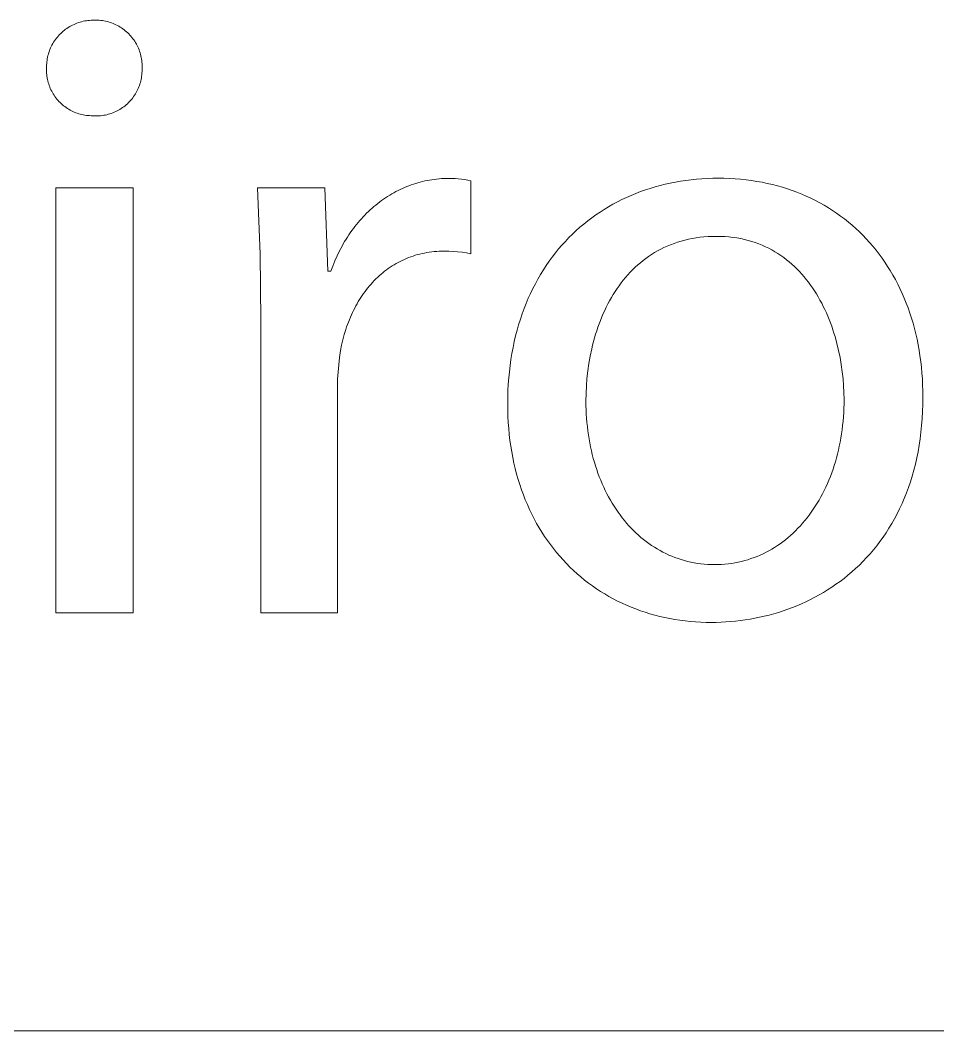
# Model space of a CAD drawing. Header units: millimetres. Extents: x -2163 to 4354, y -841 to 3711.
# Drawn here: x 3051.1 to 3119.2, y -841.3 to -766.2 of the extents above; entities that cross this region are included whole.
import ezdxf

# ---------------------------------------------------------------- set-up
doc = ezdxf.new("R2010")
doc.units = ezdxf.units.MM
doc.header["$MEASUREMENT"] = 0
doc.layers.add('Domyślny', color=7, linetype='Continuous', true_color=0x000000)

msp = doc.modelspace()

# ---------------------------------------------------------------- linework, layer by layer
at = {"layer": 'Domyślny', "color": 18, "lineweight": 15, "true_color": 0x000000}
for p, q in [((3054.629, -766.733), (3054.732, -766.671)), ((3054.732, -766.671), (3054.837, -766.612)), ((3054.837, -766.612), (3054.943, -766.557)), ((3054.943, -766.557), (3055.052, -766.505)), ((3055.052, -766.505), (3055.162, -766.458)), ((3055.162, -766.458), (3055.274, -766.414)), ((3055.274, -766.414), (3055.388, -766.374)), ((3055.388, -766.374), (3055.503, -766.338)), ((3055.503, -766.338), (3055.618, -766.306)), ((3055.618, -766.306), (3055.735, -766.278)), ((3055.735, -766.278), (3055.853, -766.254)), ((3055.853, -766.254), (3055.972, -766.234)), ((3055.972, -766.234), (3056.091, -766.219)), ((3056.091, -766.219), (3056.211, -766.207)), ((3056.211, -766.207), (3056.331, -766.2)), ((3056.331, -766.2), (3056.451, -766.197)), ((3056.451, -766.197), (3056.571, -766.198)), ((3056.571, -766.198), (3056.689, -766.195)), ((3056.689, -766.195), (3056.807, -766.197)), ((3056.807, -766.197), (3056.925, -766.203)), ((3056.925, -766.203), (3057.042, -766.213)), ((3057.042, -766.213), (3057.159, -766.227)), ((3057.159, -766.227), (3057.275, -766.245)), ((3057.275, -766.245), (3057.391, -766.267)), ((3057.391, -766.267), (3057.506, -766.293)), ((3057.506, -766.293), (3057.62, -766.323)), ((3057.62, -766.323), (3057.733, -766.357)), ((3057.733, -766.357), (3057.845, -766.395)), ((3057.845, -766.395), (3057.955, -766.436)), ((3057.955, -766.436), (3058.064, -766.482)), ((3058.064, -766.482), (3058.171, -766.531)), ((3058.171, -766.531), (3058.276, -766.584)), ((3058.276, -766.584), (3058.38, -766.64)), ((3058.38, -766.64), (3058.481, -766.7)), ((3053.818, -767.443), (3053.897, -767.352)), ((3053.897, -767.352), (3053.978, -767.264)), ((3053.978, -767.264), (3054.063, -767.179)), ((3054.063, -767.179), (3054.151, -767.097)), ((3054.151, -767.097), (3054.241, -767.017)), ((3054.241, -767.017), (3054.334, -766.941)), ((3054.334, -766.941), (3054.43, -766.869)), ((3054.43, -766.869), (3054.528, -766.799)), ((3054.528, -766.799), (3054.629, -766.733)), ((3058.481, -766.7), (3058.581, -766.763)), ((3058.581, -766.763), (3058.678, -766.83)), ((3058.678, -766.83), (3058.773, -766.9)), ((3058.773, -766.9), (3058.865, -766.973)), ((3058.865, -766.973), (3058.955, -767.049)), ((3058.955, -767.049), (3059.042, -767.129)), ((3059.042, -767.129), (3059.126, -767.211)), ((3059.126, -767.211), (3059.207, -767.297)), ((3059.207, -767.297), (3059.286, -767.385)), ((3059.286, -767.385), (3059.361, -767.475)), ((3053.311, -768.257), (3053.362, -768.148)), ((3053.362, -768.148), (3053.416, -768.041)), ((3053.416, -768.041), (3053.474, -767.936)), ((3053.474, -767.936), (3053.536, -767.833)), ((3053.536, -767.833), (3053.602, -767.732)), ((3053.602, -767.732), (3053.67, -767.633)), ((3053.67, -767.633), (3053.743, -767.537)), ((3053.743, -767.537), (3053.818, -767.443)), ((3059.361, -767.475), (3059.433, -767.568)), ((3059.433, -767.568), (3059.502, -767.664)), ((3059.502, -767.664), (3059.568, -767.762)), ((3059.568, -767.762), (3059.63, -767.862)), ((3059.63, -767.862), (3059.688, -767.964)), ((3059.688, -767.964), (3059.743, -768.069)), ((3059.743, -768.069), (3059.795, -768.175)), ((3059.795, -768.175), (3059.843, -768.282)), ((3053.088, -768.942), (3053.115, -768.825)), ((3053.115, -768.825), (3053.146, -768.709)), ((3053.146, -768.709), (3053.182, -768.594)), ((3053.182, -768.594), (3053.221, -768.48)), ((3053.221, -768.48), (3053.264, -768.368)), ((3053.264, -768.368), (3053.311, -768.257)), ((3059.843, -768.282), (3059.887, -768.392)), ((3059.887, -768.392), (3059.927, -768.502)), ((3059.927, -768.502), (3059.963, -768.615)), ((3059.963, -768.615), (3059.996, -768.728)), ((3059.996, -768.728), (3060.024, -768.842)), ((3060.024, -768.842), (3060.049, -768.957)), ((3053.011, -769.658), (3053.013, -769.538)), ((3053.012, -769.778), (3053.011, -769.658)), ((3053.013, -769.538), (3053.02, -769.418)), ((3053.02, -769.418), (3053.031, -769.298)), ((3053.031, -769.298), (3053.046, -769.179)), ((3053.046, -769.179), (3053.065, -769.06)), ((3053.065, -769.06), (3053.088, -768.942)), ((3060.049, -768.957), (3060.069, -769.073)), ((3060.069, -769.073), (3060.086, -769.19)), ((3060.086, -769.19), (3060.099, -769.307)), ((3060.099, -769.307), (3060.107, -769.425)), ((3060.107, -769.425), (3060.112, -769.543)), ((3060.112, -769.66), (3060.108, -769.778)), ((3060.112, -769.543), (3060.112, -769.66)), ((3053.01, -769.895), (3053.012, -769.778)), ((3053.012, -770.012), (3053.01, -769.895)), ((3053.017, -770.129), (3053.012, -770.012)), ((3053.027, -770.245), (3053.017, -770.129)), ((3053.041, -770.361), (3053.027, -770.245)), ((3053.059, -770.477), (3053.041, -770.361)), ((3060.08, -770.362), (3060.062, -770.478)), ((3060.093, -770.246), (3060.08, -770.362)), ((3060.103, -770.129), (3060.093, -770.246)), ((3060.109, -770.012), (3060.103, -770.129)), ((3060.108, -769.778), (3060.111, -769.895)), ((3060.111, -769.895), (3060.109, -770.012)), ((3053.08, -770.591), (3053.059, -770.477)), ((3053.106, -770.705), (3053.08, -770.591)), ((3053.135, -770.818), (3053.106, -770.705)), ((3053.169, -770.93), (3053.135, -770.818)), ((3053.206, -771.041), (3053.169, -770.93)), ((3053.247, -771.151), (3053.206, -771.041)), ((3053.292, -771.258), (3053.247, -771.151)), ((3059.873, -771.153), (3059.828, -771.261)), ((3059.914, -771.043), (3059.873, -771.153)), ((3059.951, -770.932), (3059.914, -771.043)), ((3059.985, -770.82), (3059.951, -770.932)), ((3060.014, -770.707), (3059.985, -770.82)), ((3060.04, -770.593), (3060.014, -770.707)), ((3060.062, -770.478), (3060.04, -770.593)), ((3053.341, -771.365), (3053.292, -771.258)), ((3053.393, -771.469), (3053.341, -771.365)), ((3053.448, -771.572), (3053.393, -771.469)), ((3053.508, -771.673), (3053.448, -771.572)), ((3053.57, -771.771), (3053.508, -771.673)), ((3053.636, -771.868), (3053.57, -771.771)), ((3053.706, -771.962), (3053.636, -771.868)), ((3059.483, -771.872), (3059.414, -771.966)), ((3059.549, -771.775), (3059.483, -771.872)), ((3059.612, -771.676), (3059.549, -771.775)), ((3059.671, -771.575), (3059.612, -771.676)), ((3059.727, -771.472), (3059.671, -771.575)), ((3059.779, -771.368), (3059.727, -771.472)), ((3059.828, -771.261), (3059.779, -771.368)), ((3053.778, -772.054), (3053.706, -771.962)), ((3053.854, -772.143), (3053.778, -772.054)), ((3053.932, -772.229), (3053.854, -772.143)), ((3054.014, -772.313), (3053.932, -772.229)), ((3054.098, -772.393), (3054.014, -772.313)), ((3054.186, -772.471), (3054.098, -772.393)), ((3054.275, -772.546), (3054.186, -772.471)), ((3054.368, -772.618), (3054.275, -772.546)), ((3054.462, -772.686), (3054.368, -772.618)), ((3058.751, -772.623), (3058.656, -772.692)), ((3058.843, -772.551), (3058.751, -772.623)), ((3058.933, -772.476), (3058.843, -772.551)), ((3059.02, -772.398), (3058.933, -772.476)), ((3059.105, -772.317), (3059.02, -772.398)), ((3059.187, -772.234), (3059.105, -772.317)), ((3059.265, -772.147), (3059.187, -772.234)), ((3059.341, -772.058), (3059.265, -772.147)), ((3059.414, -771.966), (3059.341, -772.058)), ((3054.559, -772.751), (3054.462, -772.686)), ((3054.659, -772.813), (3054.559, -772.751)), ((3054.76, -772.871), (3054.659, -772.813)), ((3054.863, -772.926), (3054.76, -772.871)), ((3054.968, -772.977), (3054.863, -772.926)), ((3055.075, -773.025), (3054.968, -772.977)), ((3055.183, -773.068), (3055.075, -773.025)), ((3055.293, -773.108), (3055.183, -773.068)), ((3055.404, -773.145), (3055.293, -773.108)), ((3055.516, -773.177), (3055.404, -773.145)), ((3055.63, -773.205), (3055.516, -773.177)), ((3055.744, -773.23), (3055.63, -773.205)), ((3055.859, -773.251), (3055.744, -773.23)), ((3055.975, -773.267), (3055.859, -773.251)), ((3056.091, -773.28), (3055.975, -773.267)), ((3056.207, -773.288), (3056.091, -773.28)), ((3056.324, -773.293), (3056.207, -773.288)), ((3056.441, -773.294), (3056.324, -773.293)), ((3056.558, -773.301), (3056.441, -773.294)), ((3056.675, -773.304), (3056.558, -773.301)), ((3056.792, -773.303), (3056.675, -773.304)), ((3056.909, -773.298), (3056.792, -773.303)), ((3057.026, -773.289), (3056.909, -773.298)), ((3057.142, -773.277), (3057.026, -773.289)), ((3057.258, -773.26), (3057.142, -773.277)), ((3057.373, -773.239), (3057.258, -773.26)), ((3057.487, -773.214), (3057.373, -773.239)), ((3057.601, -773.185), (3057.487, -773.214)), ((3057.713, -773.153), (3057.601, -773.185)), ((3057.825, -773.116), (3057.713, -773.153)), ((3057.934, -773.076), (3057.825, -773.116)), ((3058.043, -773.032), (3057.934, -773.076)), ((3058.15, -772.984), (3058.043, -773.032)), ((3058.255, -772.933), (3058.15, -772.984)), ((3058.358, -772.878), (3058.255, -772.933)), ((3058.46, -772.819), (3058.358, -772.878)), ((3058.559, -772.757), (3058.46, -772.819)), ((3058.656, -772.692), (3058.559, -772.757)), ((3102.521, -777.942), (3102.929, -777.937)), ((3102.929, -777.937), (3103.352, -777.942)), ((3053.707, -778.653), (3059.457, -778.653)), ((3053.707, -810.227), (3053.707, -778.653)), ((3059.457, -778.653), (3059.457, -810.227)), ((3068.883, -783.58), (3068.68, -778.645)), ((3068.68, -778.645), (3073.692, -778.645)), ((3073.692, -778.645), (3073.909, -784.851)), ((3079.456, -778.699), (3079.618, -778.627)), ((3079.618, -778.627), (3079.781, -778.559)), ((3079.781, -778.559), (3079.945, -778.495)), ((3079.945, -778.495), (3080.111, -778.434)), ((3080.111, -778.434), (3080.278, -778.376)), ((3080.278, -778.376), (3080.446, -778.322)), ((3080.446, -778.322), (3080.615, -778.271)), ((3080.615, -778.271), (3080.785, -778.225)), ((3080.785, -778.225), (3080.956, -778.181)), ((3080.956, -778.181), (3081.128, -778.142)), ((3081.128, -778.142), (3081.301, -778.106)), ((3081.301, -778.106), (3081.474, -778.073)), ((3081.474, -778.073), (3081.649, -778.045)), ((3081.649, -778.045), (3081.825, -778.02)), ((3081.825, -778.02), (3082.001, -777.999)), ((3082.001, -777.999), (3082.178, -777.981)), ((3082.178, -777.981), (3082.356, -777.968)), ((3082.356, -777.968), (3082.534, -777.958)), ((3082.534, -777.958), (3082.714, -777.952)), ((3082.714, -777.952), (3082.893, -777.95)), ((3082.893, -777.95), (3083.131, -777.954)), ((3083.131, -777.954), (3083.368, -777.964)), ((3083.368, -777.964), (3083.604, -777.982)), ((3083.604, -777.982), (3083.84, -778.007)), ((3083.84, -778.007), (3084.076, -778.039)), ((3084.076, -778.039), (3084.31, -778.078)), ((3084.31, -778.078), (3084.542, -778.124)), ((3084.542, -778.124), (3084.542, -783.549)), ((3097.516, -778.807), (3097.879, -778.688)), ((3097.879, -778.688), (3098.246, -778.578)), ((3098.246, -778.578), (3098.616, -778.476)), ((3098.616, -778.476), (3098.991, -778.384)), ((3098.991, -778.384), (3099.37, -778.299)), ((3099.37, -778.299), (3099.752, -778.224)), ((3099.752, -778.224), (3100.138, -778.157)), ((3100.138, -778.157), (3100.527, -778.099)), ((3100.527, -778.099), (3100.92, -778.05)), ((3100.92, -778.05), (3101.316, -778.009)), ((3101.316, -778.009), (3101.714, -777.978)), ((3101.714, -777.978), (3102.116, -777.955)), ((3102.116, -777.955), (3102.521, -777.942)), ((3103.352, -777.942), (3103.771, -777.957)), ((3103.771, -777.957), (3104.185, -777.98)), ((3104.185, -777.98), (3104.594, -778.014)), ((3104.594, -778.014), (3105, -778.056)), ((3105, -778.056), (3105.4, -778.108)), ((3105.4, -778.108), (3105.796, -778.169)), ((3105.796, -778.169), (3106.187, -778.24)), ((3106.187, -778.24), (3106.573, -778.319)), ((3106.573, -778.319), (3106.954, -778.407)), ((3106.954, -778.407), (3107.33, -778.504)), ((3107.33, -778.504), (3107.701, -778.61)), ((3107.701, -778.61), (3108.067, -778.724)), ((3078.062, -779.491), (3078.211, -779.39)), ((3078.211, -779.39), (3078.361, -779.292)), ((3078.361, -779.292), (3078.513, -779.198)), ((3078.513, -779.198), (3078.667, -779.106)), ((3078.667, -779.106), (3078.822, -779.018)), ((3078.822, -779.018), (3078.978, -778.933)), ((3078.978, -778.933), (3079.136, -778.852)), ((3079.136, -778.852), (3079.295, -778.773)), ((3079.295, -778.773), (3079.456, -778.699)), ((3095.77, -779.526), (3096.11, -779.365)), ((3096.11, -779.365), (3096.455, -779.213)), ((3096.455, -779.213), (3096.804, -779.069)), ((3096.804, -779.069), (3097.158, -778.934)), ((3097.158, -778.934), (3097.516, -778.807)), ((3108.067, -778.724), (3108.427, -778.847)), ((3108.427, -778.847), (3108.782, -778.979)), ((3108.782, -778.979), (3109.132, -779.119)), ((3109.132, -779.119), (3109.477, -779.267)), ((3109.477, -779.267), (3109.815, -779.424)), ((3109.815, -779.424), (3110.149, -779.589)), ((3077.068, -780.287), (3077.205, -780.164)), ((3077.205, -780.164), (3077.343, -780.044)), ((3077.343, -780.044), (3077.484, -779.928)), ((3077.484, -779.928), (3077.626, -779.814)), ((3077.626, -779.814), (3077.769, -779.703)), ((3077.769, -779.703), (3077.915, -779.596)), ((3077.915, -779.596), (3078.062, -779.491)), ((3094.459, -780.251), (3094.779, -780.057)), ((3094.779, -780.057), (3095.104, -779.872)), ((3095.104, -779.872), (3095.435, -779.695)), ((3095.435, -779.695), (3095.77, -779.526)), ((3110.149, -779.589), (3110.476, -779.762)), ((3110.476, -779.762), (3110.798, -779.943)), ((3110.798, -779.943), (3111.114, -780.132)), ((3111.114, -780.132), (3111.424, -780.329)), ((3076.415, -780.946), (3076.541, -780.808)), ((3076.541, -780.808), (3076.67, -780.673)), ((3076.67, -780.673), (3076.801, -780.542)), ((3076.801, -780.542), (3076.934, -780.413)), ((3076.934, -780.413), (3077.068, -780.287)), ((3093.234, -781.106), (3093.532, -780.88)), ((3093.532, -780.88), (3093.836, -780.662)), ((3093.836, -780.662), (3094.145, -780.453)), ((3094.145, -780.453), (3094.459, -780.251)), ((3111.424, -780.329), (3111.728, -780.534)), ((3111.728, -780.534), (3112.026, -780.746)), ((3112.026, -780.746), (3112.318, -780.966)), ((3075.699, -781.83), (3075.813, -781.676)), ((3075.813, -781.676), (3075.929, -781.524)), ((3075.929, -781.524), (3076.047, -781.375)), ((3076.047, -781.375), (3076.167, -781.229)), ((3076.167, -781.229), (3076.29, -781.086)), ((3076.29, -781.086), (3076.415, -780.946)), ((3092.376, -781.831), (3092.656, -781.581)), ((3092.656, -781.581), (3092.942, -781.34)), ((3092.942, -781.34), (3093.234, -781.106)), ((3112.318, -780.966), (3112.603, -781.194)), ((3112.603, -781.194), (3112.883, -781.429)), ((3112.883, -781.429), (3113.156, -781.672)), ((3113.156, -781.672), (3113.422, -781.922)), ((3075.268, -782.475), (3075.372, -782.31)), ((3075.372, -782.31), (3075.479, -782.147)), ((3075.479, -782.147), (3075.588, -781.988)), ((3075.588, -781.988), (3075.699, -781.83)), ((3091.573, -782.626), (3091.835, -782.353)), ((3091.835, -782.353), (3092.102, -782.088)), ((3092.102, -782.088), (3092.376, -781.831)), ((3100.995, -782.416), (3100.714, -782.472)), ((3101.282, -782.367), (3100.995, -782.416)), ((3101.574, -782.328), (3101.282, -782.367)), ((3101.872, -782.296), (3101.574, -782.328)), ((3102.175, -782.274), (3101.872, -782.296)), ((3102.484, -782.26), (3102.175, -782.274)), ((3102.799, -782.256), (3102.484, -782.26)), ((3103.114, -782.261), (3102.799, -782.256)), ((3103.423, -782.275), (3103.114, -782.261)), ((3103.727, -782.299), (3103.423, -782.275)), ((3104.024, -782.333), (3103.727, -782.299)), ((3104.316, -782.376), (3104.024, -782.333)), ((3104.602, -782.427), (3104.316, -782.376)), ((3104.882, -782.488), (3104.602, -782.427)), ((3113.422, -781.922), (3113.683, -782.179)), ((3113.683, -782.179), (3113.936, -782.443)), ((3113.936, -782.443), (3114.183, -782.714)), ((3074.784, -783.34), (3074.97, -782.986)), ((3074.97, -782.986), (3075.067, -782.813)), ((3075.067, -782.813), (3075.166, -782.643)), ((3075.166, -782.643), (3075.268, -782.475)), ((3091.071, -783.195), (3091.319, -782.907)), ((3091.319, -782.907), (3091.573, -782.626)), ((3098.897, -783.087), (3098.659, -783.204)), ((3099.141, -782.977), (3098.897, -783.087)), ((3099.389, -782.874), (3099.141, -782.977)), ((3099.643, -782.778), (3099.389, -782.874)), ((3099.903, -782.69), (3099.643, -782.778)), ((3100.168, -782.609), (3099.903, -782.69)), ((3100.438, -782.537), (3100.168, -782.609)), ((3100.714, -782.472), (3100.438, -782.537)), ((3105.156, -782.557), (3104.882, -782.488)), ((3105.425, -782.634), (3105.156, -782.557)), ((3105.687, -782.72), (3105.425, -782.634)), ((3105.944, -782.814), (3105.687, -782.72)), ((3106.196, -782.916), (3105.944, -782.814)), ((3106.442, -783.025), (3106.196, -782.916)), ((3106.682, -783.142), (3106.442, -783.025)), ((3106.917, -783.266), (3106.682, -783.142)), ((3114.183, -782.714), (3114.423, -782.992)), ((3114.423, -782.992), (3114.657, -783.278)), ((3068.94, -788.518), (3068.883, -783.58)), ((3074.444, -784.076), (3074.608, -783.703)), ((3074.608, -783.703), (3074.784, -783.34)), ((3079.762, -783.899), (3079.603, -783.968)), ((3079.923, -783.835), (3079.762, -783.899)), ((3080.085, -783.774), (3079.923, -783.835)), ((3080.25, -783.717), (3080.085, -783.774)), ((3080.417, -783.664), (3080.25, -783.717)), ((3080.586, -783.616), (3080.417, -783.664)), ((3080.756, -783.571), (3080.586, -783.616)), ((3080.929, -783.53), (3080.756, -783.571)), ((3081.104, -783.494), (3080.929, -783.53)), ((3081.28, -783.461), (3081.104, -783.494)), ((3081.459, -783.433), (3081.28, -783.461)), ((3081.639, -783.409), (3081.459, -783.433)), ((3081.821, -783.389), (3081.639, -783.409)), ((3082.005, -783.374), (3081.821, -783.389)), ((3082.191, -783.363), (3082.005, -783.374)), ((3082.378, -783.356), (3082.191, -783.363)), ((3082.568, -783.354), (3082.378, -783.356)), ((3082.899, -783.36), (3082.568, -783.354)), ((3083.23, -783.377), (3082.899, -783.36)), ((3083.56, -783.404), (3083.23, -783.377)), ((3083.889, -783.442), (3083.56, -783.404)), ((3084.216, -783.49), (3083.889, -783.442)), ((3084.542, -783.549), (3084.216, -783.49)), ((3090.367, -784.106), (3090.595, -783.795)), ((3090.595, -783.795), (3090.829, -783.491)), ((3090.829, -783.491), (3091.071, -783.195)), ((3097.549, -783.892), (3097.342, -784.049)), ((3097.76, -783.742), (3097.549, -783.892)), ((3097.977, -783.598), (3097.76, -783.742)), ((3098.199, -783.46), (3097.977, -783.598)), ((3098.427, -783.329), (3098.199, -783.46)), ((3098.659, -783.204), (3098.427, -783.329)), ((3107.146, -783.397), (3106.917, -783.266)), ((3107.369, -783.535), (3107.146, -783.397)), ((3107.588, -783.68), (3107.369, -783.535)), ((3107.8, -783.831), (3107.588, -783.68)), ((3108.008, -783.989), (3107.8, -783.831)), ((3114.657, -783.278), (3114.883, -783.57)), ((3114.883, -783.57), (3115.103, -783.868)), ((3115.103, -783.868), (3115.315, -784.174)), ((3074.148, -784.851), (3074.29, -784.459)), ((3074.29, -784.459), (3074.444, -784.076)), ((3078.412, -784.647), (3078.273, -784.748)), ((3078.553, -784.549), (3078.412, -784.647)), ((3078.697, -784.456), (3078.553, -784.549)), ((3078.842, -784.365), (3078.697, -784.456)), ((3078.99, -784.278), (3078.842, -784.365)), ((3079.14, -784.195), (3078.99, -784.278)), ((3079.293, -784.116), (3079.14, -784.195)), ((3079.447, -784.04), (3079.293, -784.116)), ((3079.603, -783.968), (3079.447, -784.04)), ((3089.933, -784.75), (3090.147, -784.424)), ((3090.147, -784.424), (3090.367, -784.106)), ((3096.754, -784.555), (3096.568, -784.734)), ((3096.945, -784.38), (3096.754, -784.555)), ((3097.141, -784.212), (3096.945, -784.38)), ((3097.342, -784.049), (3097.141, -784.212)), ((3108.21, -784.153), (3108.008, -783.989)), ((3108.406, -784.323), (3108.21, -784.153)), ((3108.598, -784.498), (3108.406, -784.323)), ((3108.784, -784.679), (3108.598, -784.498)), ((3108.965, -784.866), (3108.784, -784.679)), ((3115.315, -784.174), (3115.521, -784.486)), ((3115.521, -784.486), (3115.719, -784.804)), ((3073.909, -784.851), (3074.148, -784.851)), ((3077.487, -785.423), (3077.365, -785.547)), ((3077.612, -785.303), (3077.487, -785.423)), ((3077.74, -785.185), (3077.612, -785.303)), ((3077.87, -785.071), (3077.74, -785.185)), ((3078.002, -784.96), (3077.87, -785.071)), ((3078.136, -784.852), (3078.002, -784.96)), ((3078.273, -784.748), (3078.136, -784.852)), ((3089.338, -785.773), (3089.529, -785.425)), ((3089.529, -785.425), (3089.728, -785.084)), ((3089.728, -785.084), (3089.933, -784.75)), ((3096.042, -785.306), (3095.876, -785.507)), ((3096.212, -785.11), (3096.042, -785.306)), ((3096.388, -784.92), (3096.212, -785.11)), ((3096.568, -784.734), (3096.388, -784.92)), ((3109.14, -785.058), (3108.965, -784.866)), ((3109.311, -785.255), (3109.14, -785.058)), ((3109.476, -785.456), (3109.311, -785.255)), ((3115.719, -784.804), (3115.91, -785.129)), ((3115.91, -785.129), (3116.094, -785.461)), ((3076.898, -786.074), (3076.788, -786.213)), ((3077.011, -785.937), (3076.898, -786.074)), ((3077.127, -785.804), (3077.011, -785.937)), ((3077.244, -785.674), (3077.127, -785.804)), ((3077.365, -785.547), (3077.244, -785.674)), ((3088.979, -786.491), (3089.155, -786.129)), ((3089.155, -786.129), (3089.338, -785.773)), ((3095.41, -786.137), (3095.264, -786.356)), ((3095.56, -785.923), (3095.41, -786.137)), ((3095.716, -785.712), (3095.56, -785.923)), ((3095.876, -785.507), (3095.716, -785.712)), ((3109.637, -785.663), (3109.476, -785.456)), ((3109.792, -785.874), (3109.637, -785.663)), ((3109.942, -786.089), (3109.792, -785.874)), ((3110.087, -786.308), (3109.942, -786.089)), ((3116.094, -785.461), (3116.27, -785.798)), ((3116.27, -785.798), (3116.439, -786.142)), ((3116.439, -786.142), (3116.601, -786.492)), ((3076.372, -786.798), (3076.275, -786.951)), ((3076.472, -786.647), (3076.372, -786.798)), ((3076.575, -786.5), (3076.472, -786.647)), ((3076.68, -786.355), (3076.575, -786.5)), ((3076.788, -786.213), (3076.68, -786.355)), ((3088.652, -787.239), (3088.812, -786.861)), ((3088.812, -786.861), (3088.979, -786.491)), ((3094.988, -786.807), (3094.857, -787.038)), ((3095.124, -786.58), (3094.988, -786.807)), ((3095.264, -786.356), (3095.124, -786.58)), ((3110.227, -786.531), (3110.087, -786.308)), ((3110.362, -786.758), (3110.227, -786.531)), ((3110.493, -786.989), (3110.362, -786.758)), ((3116.601, -786.492), (3116.755, -786.848)), ((3116.755, -786.848), (3116.901, -787.21)), ((3075.911, -787.591), (3075.827, -787.757)), ((3075.998, -787.427), (3075.911, -787.591)), ((3076.088, -787.266), (3075.998, -787.427)), ((3076.18, -787.107), (3076.088, -787.266)), ((3076.275, -786.951), (3076.18, -787.107)), ((3088.358, -788.014), (3088.501, -787.623)), ((3088.501, -787.623), (3088.652, -787.239)), ((3094.61, -787.512), (3094.494, -787.754)), ((3094.731, -787.273), (3094.61, -787.512)), ((3094.857, -787.038), (3094.731, -787.273)), ((3110.618, -787.222), (3110.493, -786.989)), ((3110.739, -787.459), (3110.618, -787.222)), ((3110.855, -787.699), (3110.739, -787.459)), ((3110.966, -787.942), (3110.855, -787.699)), ((3116.901, -787.21), (3117.039, -787.577)), ((3117.039, -787.577), (3117.17, -787.951)), ((3075.518, -788.447), (3075.447, -788.626)), ((3075.591, -788.271), (3075.518, -788.447)), ((3075.667, -788.097), (3075.591, -788.271)), ((3075.745, -787.926), (3075.667, -788.097)), ((3075.827, -787.757), (3075.745, -787.926)), ((3088.097, -788.819), (3088.223, -788.413)), ((3088.223, -788.413), (3088.358, -788.014)), ((3094.276, -788.248), (3094.174, -788.5)), ((3094.383, -788), (3094.276, -788.248)), ((3094.494, -787.754), (3094.383, -788)), ((3111.072, -788.187), (3110.966, -787.942)), ((3111.173, -788.435), (3111.072, -788.187)), ((3111.27, -788.685), (3111.173, -788.435)), ((3117.17, -787.951), (3117.293, -788.33)), ((3117.293, -788.33), (3117.407, -788.715)), ((3068.94, -810.218), (3068.94, -788.518)), ((3075.253, -789.175), (3075.138, -789.552)), ((3075.315, -788.99), (3075.253, -789.175)), ((3075.38, -788.806), (3075.315, -788.99)), ((3075.447, -788.626), (3075.38, -788.806)), ((3087.979, -789.231), (3088.097, -788.819)), ((3093.985, -789.012), (3093.897, -789.271)), ((3094.077, -788.754), (3093.985, -789.012)), ((3094.174, -788.5), (3094.077, -788.754)), ((3111.363, -788.937), (3111.27, -788.685)), ((3111.45, -789.19), (3111.363, -788.937)), ((3111.533, -789.446), (3111.45, -789.19)), ((3117.407, -788.715), (3117.514, -789.105)), ((3117.514, -789.105), (3117.613, -789.501)), ((3075.035, -789.937), (3074.944, -790.331)), ((3075.138, -789.552), (3075.035, -789.937)), ((3087.771, -790.077), (3087.871, -789.651)), ((3087.871, -789.651), (3087.979, -789.231)), ((3093.736, -789.798), (3093.662, -790.065)), ((3093.814, -789.534), (3093.736, -789.798)), ((3093.897, -789.271), (3093.814, -789.534)), ((3111.612, -789.703), (3111.533, -789.446)), ((3111.755, -790.22), (3111.612, -789.703)), ((3117.613, -789.501), (3117.703, -789.902)), ((3117.703, -789.902), (3117.785, -790.308)), ((3074.944, -790.331), (3074.864, -790.732)), ((3087.598, -790.95), (3087.68, -790.51)), ((3087.68, -790.51), (3087.771, -790.077)), ((3093.529, -790.603), (3093.414, -791.149)), ((3093.593, -790.333), (3093.529, -790.603)), ((3093.662, -790.065), (3093.593, -790.333)), ((3111.88, -790.741), (3111.755, -790.22)), ((3117.785, -790.308), (3117.859, -790.72)), ((3074.787, -791.262), (3074.724, -791.795)), ((3074.864, -790.732), (3074.787, -791.262)), ((3087.461, -791.851), (3087.525, -791.397)), ((3087.525, -791.397), (3087.598, -790.95)), ((3093.414, -791.149), (3093.317, -791.7)), ((3111.988, -791.264), (3111.88, -790.741)), ((3112.079, -791.788), (3111.988, -791.264)), ((3117.859, -790.72), (3117.924, -791.137)), ((3117.924, -791.137), (3117.981, -791.558)), ((3074.724, -791.795), (3074.676, -792.329)), ((3087.407, -792.311), (3087.461, -791.851)), ((3093.317, -791.7), (3093.238, -792.255)), ((3112.153, -792.311), (3112.079, -791.788)), ((3117.981, -791.558), (3118.03, -791.985)), ((3118.03, -791.985), (3118.069, -792.417)), ((3074.643, -792.865), (3074.626, -793.401)), ((3074.676, -792.329), (3074.643, -792.865)), ((3087.328, -793.251), (3087.363, -792.778)), ((3087.363, -792.778), (3087.407, -792.311)), ((3093.177, -792.813), (3093.133, -793.374)), ((3093.238, -792.255), (3093.177, -792.813)), ((3112.209, -792.832), (3112.153, -792.311)), ((3112.25, -793.349), (3112.209, -792.832)), ((3118.069, -792.417), (3118.1, -792.853)), ((3118.1, -792.853), (3118.123, -793.294)), ((3074.626, -793.401), (3074.626, -810.218)), ((3087.303, -793.732), (3087.328, -793.251)), ((3093.133, -793.374), (3093.107, -793.934)), ((3112.274, -793.86), (3112.25, -793.349)), ((3118.123, -793.294), (3118.136, -793.74)), ((3087.283, -794.711), (3087.288, -794.218)), ((3087.288, -794.218), (3087.303, -793.732)), ((3093.107, -793.934), (3093.099, -794.494)), ((3112.281, -794.364), (3112.274, -793.86)), ((3112.278, -794.696), (3112.281, -794.364)), ((3118.14, -794.191), (3118.135, -794.732)), ((3118.136, -793.74), (3118.14, -794.191)), ((3087.288, -795.177), (3087.283, -794.711)), ((3087.302, -795.636), (3087.288, -795.177)), ((3093.099, -794.494), (3093.102, -794.818)), ((3093.102, -794.818), (3093.11, -795.138)), ((3093.11, -795.138), (3093.125, -795.456)), ((3112.255, -795.352), (3112.269, -795.026)), ((3112.269, -795.026), (3112.278, -794.696)), ((3118.135, -794.732), (3118.117, -795.264)), ((3087.326, -796.09), (3087.302, -795.636)), ((3093.125, -795.456), (3093.145, -795.772)), ((3093.145, -795.772), (3093.171, -796.084)), ((3112.207, -795.995), (3112.234, -795.675)), ((3112.234, -795.675), (3112.255, -795.352)), ((3118.088, -795.786), (3118.048, -796.299)), ((3118.117, -795.264), (3118.088, -795.786)), ((3087.359, -796.539), (3087.326, -796.09)), ((3087.402, -796.981), (3087.359, -796.539)), ((3093.171, -796.084), (3093.202, -796.394)), ((3093.202, -796.394), (3093.239, -796.7)), ((3093.239, -796.7), (3093.281, -797.004)), ((3112.094, -796.935), (3112.137, -796.625)), ((3112.137, -796.625), (3112.175, -796.312)), ((3112.175, -796.312), (3112.207, -795.995)), ((3118.048, -796.299), (3117.996, -796.802)), ((3087.453, -797.418), (3087.402, -796.981)), ((3087.514, -797.849), (3087.453, -797.418)), ((3093.281, -797.004), (3093.329, -797.304)), ((3093.329, -797.304), (3093.382, -797.602)), ((3111.99, -797.545), (3112.045, -797.242)), ((3112.045, -797.242), (3112.094, -796.935)), ((3117.934, -797.296), (3117.861, -797.781)), ((3117.996, -796.802), (3117.934, -797.296)), ((3087.583, -798.275), (3087.514, -797.849)), ((3093.382, -797.602), (3093.44, -797.896)), ((3093.44, -797.896), (3093.504, -798.186)), ((3093.504, -798.186), (3093.573, -798.474)), ((3111.794, -798.433), (3111.865, -798.141)), ((3111.865, -798.141), (3111.93, -797.845)), ((3111.93, -797.845), (3111.99, -797.545)), ((3117.861, -797.781), (3117.778, -798.256)), ((3087.662, -798.694), (3087.583, -798.275)), ((3087.749, -799.107), (3087.662, -798.694)), ((3093.573, -798.474), (3093.647, -798.757)), ((3093.647, -798.757), (3093.726, -799.037)), ((3111.638, -799.006), (3111.718, -798.721)), ((3111.718, -798.721), (3111.794, -798.433)), ((3117.684, -798.722), (3117.58, -799.178)), ((3117.778, -798.256), (3117.684, -798.722)), ((3087.844, -799.515), (3087.749, -799.107)), ((3087.948, -799.916), (3087.844, -799.515)), ((3093.726, -799.037), (3093.81, -799.313)), ((3093.81, -799.313), (3093.899, -799.586)), ((3093.899, -799.586), (3093.993, -799.855)), ((3111.364, -799.835), (3111.46, -799.562)), ((3111.46, -799.562), (3111.551, -799.286)), ((3111.551, -799.286), (3111.638, -799.006)), ((3117.467, -799.626), (3117.343, -800.064)), ((3117.58, -799.178), (3117.467, -799.626)), ((3088.061, -800.311), (3087.948, -799.916)), ((3088.182, -800.7), (3088.061, -800.311)), ((3093.993, -799.855), (3094.091, -800.119)), ((3094.091, -800.119), (3094.195, -800.38)), ((3094.195, -800.38), (3094.303, -800.637)), ((3111.047, -800.626), (3111.158, -800.367)), ((3111.158, -800.367), (3111.263, -800.103)), ((3111.263, -800.103), (3111.364, -799.835)), ((3117.343, -800.064), (3117.21, -800.493)), ((3088.31, -801.082), (3088.182, -800.7)), ((3088.448, -801.459), (3088.31, -801.082)), ((3094.303, -800.637), (3094.416, -800.889)), ((3094.416, -800.889), (3094.534, -801.138)), ((3094.534, -801.138), (3094.656, -801.381)), ((3110.687, -801.378), (3110.812, -801.132)), ((3110.812, -801.132), (3110.932, -800.881)), ((3110.932, -800.881), (3111.047, -800.626)), ((3117.068, -800.912), (3116.917, -801.323)), ((3117.21, -800.493), (3117.068, -800.912)), ((3088.592, -801.829), (3088.448, -801.459)), ((3088.745, -802.192), (3088.592, -801.829)), ((3094.656, -801.381), (3094.783, -801.621)), ((3094.783, -801.621), (3094.914, -801.856)), ((3094.914, -801.856), (3095.05, -802.086)), ((3110.287, -802.088), (3110.425, -801.856)), ((3110.425, -801.856), (3110.558, -801.62)), ((3110.558, -801.62), (3110.687, -801.378)), ((3116.757, -801.724), (3116.588, -802.117)), ((3116.917, -801.323), (3116.757, -801.724)), ((3088.906, -802.549), (3088.745, -802.192)), ((3089.074, -802.899), (3088.906, -802.549)), ((3095.05, -802.086), (3095.19, -802.312)), ((3095.19, -802.312), (3095.334, -802.533)), ((3095.334, -802.533), (3095.483, -802.749)), ((3109.848, -802.755), (3109.998, -802.538)), ((3109.998, -802.538), (3110.145, -802.316)), ((3110.145, -802.316), (3110.287, -802.088)), ((3116.41, -802.5), (3116.225, -802.874)), ((3116.588, -802.117), (3116.41, -802.5)), ((3089.25, -803.243), (3089.074, -802.899)), ((3089.433, -803.58), (3089.25, -803.243)), ((3095.483, -802.749), (3095.635, -802.96)), ((3095.635, -802.96), (3095.792, -803.166)), ((3095.792, -803.166), (3095.953, -803.367)), ((3095.953, -803.367), (3096.118, -803.563)), ((3109.204, -803.573), (3109.371, -803.376)), ((3109.371, -803.376), (3109.534, -803.174)), ((3109.534, -803.174), (3109.693, -802.967)), ((3109.693, -802.967), (3109.848, -802.755)), ((3116.031, -803.24), (3115.829, -803.596)), ((3116.225, -802.874), (3116.031, -803.24)), ((3089.624, -803.91), (3089.433, -803.58)), ((3089.821, -804.234), (3089.624, -803.91)), ((3096.118, -803.563), (3096.287, -803.754)), ((3096.287, -803.754), (3096.46, -803.94)), ((3096.46, -803.94), (3096.637, -804.12)), ((3096.637, -804.12), (3096.817, -804.294)), ((3108.498, -804.305), (3108.68, -804.13)), ((3108.68, -804.13), (3108.858, -803.95)), ((3108.858, -803.95), (3109.033, -803.764)), ((3109.033, -803.764), (3109.204, -803.573)), ((3115.619, -803.944), (3115.402, -804.282)), ((3115.829, -803.596), (3115.619, -803.944)), ((3090.026, -804.55), (3089.821, -804.234)), ((3090.238, -804.86), (3090.026, -804.55)), ((3090.457, -805.163), (3090.238, -804.86)), ((3096.817, -804.294), (3097.002, -804.463)), ((3097.002, -804.463), (3097.19, -804.627)), ((3097.19, -804.627), (3097.381, -804.784)), ((3097.381, -804.784), (3097.577, -804.936)), ((3097.577, -804.936), (3097.775, -805.082)), ((3107.534, -805.092), (3107.734, -804.946)), ((3107.734, -804.946), (3107.93, -804.794)), ((3107.93, -804.794), (3108.123, -804.637)), ((3108.123, -804.637), (3108.312, -804.474)), ((3108.312, -804.474), (3108.498, -804.305)), ((3114.946, -804.933), (3114.708, -805.245)), ((3115.178, -804.612), (3114.946, -804.933)), ((3115.402, -804.282), (3115.178, -804.612)), ((3090.682, -805.459), (3090.457, -805.163)), ((3090.915, -805.747), (3090.682, -805.459)), ((3097.775, -805.082), (3097.978, -805.222)), ((3097.978, -805.222), (3098.183, -805.356)), ((3098.183, -805.356), (3098.392, -805.484)), ((3098.392, -805.484), (3098.605, -805.606)), ((3098.605, -805.606), (3098.82, -805.721)), ((3098.82, -805.721), (3099.039, -805.83)), ((3106.487, -805.728), (3106.702, -805.613)), ((3106.702, -805.613), (3106.915, -805.492)), ((3106.915, -805.492), (3107.124, -805.365)), ((3107.124, -805.365), (3107.331, -805.231)), ((3107.331, -805.231), (3107.534, -805.092)), ((3114.462, -805.549), (3114.21, -805.844)), ((3114.708, -805.245), (3114.462, -805.549)), ((3091.153, -806.029), (3090.915, -805.747)), ((3091.399, -806.303), (3091.153, -806.029)), ((3091.65, -806.57), (3091.399, -806.303)), ((3099.039, -805.83), (3099.261, -805.933)), ((3099.261, -805.933), (3099.486, -806.029)), ((3099.486, -806.029), (3099.714, -806.118)), ((3099.714, -806.118), (3099.945, -806.201)), ((3099.945, -806.201), (3100.179, -806.277)), ((3100.179, -806.277), (3100.416, -806.346)), ((3100.416, -806.346), (3100.656, -806.408)), ((3100.656, -806.408), (3100.899, -806.463)), ((3100.899, -806.463), (3101.144, -806.511)), ((3104.174, -806.513), (3104.417, -806.465)), ((3104.417, -806.465), (3104.658, -806.411)), ((3104.658, -806.411), (3104.896, -806.349)), ((3104.896, -806.349), (3105.131, -806.28)), ((3105.131, -806.28), (3105.364, -806.205)), ((3105.364, -806.205), (3105.594, -806.123)), ((3105.594, -806.123), (3105.822, -806.034)), ((3105.822, -806.034), (3106.046, -805.939)), ((3106.046, -805.939), (3106.268, -805.837)), ((3106.268, -805.837), (3106.487, -805.728)), ((3113.688, -806.407), (3113.417, -806.676)), ((3113.952, -806.13), (3113.688, -806.407)), ((3114.21, -805.844), (3113.952, -806.13)), ((3091.908, -806.83), (3091.65, -806.57)), ((3092.172, -807.083), (3091.908, -806.83)), ((3092.442, -807.328), (3092.172, -807.083)), ((3101.144, -806.511), (3101.391, -806.552)), ((3101.391, -806.552), (3101.642, -806.586)), ((3101.642, -806.586), (3101.895, -806.612)), ((3101.895, -806.612), (3102.15, -806.631)), ((3102.15, -806.631), (3102.408, -806.643)), ((3102.408, -806.643), (3102.668, -806.646)), ((3102.668, -806.646), (3102.925, -806.643)), ((3102.925, -806.643), (3103.179, -806.631)), ((3103.179, -806.631), (3103.431, -806.613)), ((3103.431, -806.613), (3103.681, -806.587)), ((3103.681, -806.587), (3103.929, -806.553)), ((3103.929, -806.553), (3104.174, -806.513)), ((3112.86, -807.188), (3112.573, -807.432)), ((3113.141, -806.937), (3112.86, -807.188)), ((3113.417, -806.676), (3113.141, -806.937)), ((3092.718, -807.565), (3092.442, -807.328)), ((3093, -807.795), (3092.718, -807.565)), ((3093.288, -808.017), (3093, -807.795)), ((3111.983, -807.893), (3111.681, -808.111)), ((3112.28, -807.667), (3111.983, -807.893)), ((3112.573, -807.432), (3112.28, -807.667)), ((3093.581, -808.232), (3093.288, -808.017)), ((3093.88, -808.439), (3093.581, -808.232)), ((3094.184, -808.638), (3093.88, -808.439)), ((3094.494, -808.83), (3094.184, -808.638)), ((3110.748, -808.715), (3110.429, -808.9)), ((3111.063, -808.522), (3110.748, -808.715)), ((3111.374, -808.321), (3111.063, -808.522)), ((3111.681, -808.111), (3111.374, -808.321)), ((3094.808, -809.013), (3094.494, -808.83)), ((3095.128, -809.189), (3094.808, -809.013)), ((3095.453, -809.356), (3095.128, -809.189)), ((3095.783, -809.516), (3095.453, -809.356)), ((3109.449, -809.405), (3109.115, -809.557)), ((3109.779, -809.244), (3109.449, -809.405)), ((3110.105, -809.076), (3109.779, -809.244)), ((3110.429, -808.9), (3110.105, -809.076)), ((3074.626, -810.218), (3068.94, -810.218)), ((3096.117, -809.667), (3095.783, -809.516)), ((3096.456, -809.81), (3096.117, -809.667)), ((3096.8, -809.945), (3096.456, -809.81)), ((3097.148, -810.072), (3096.8, -809.945)), ((3097.5, -810.19), (3097.148, -810.072)), ((3097.857, -810.3), (3097.5, -810.19)), ((3107.407, -810.196), (3107.058, -810.3)), ((3107.754, -810.084), (3107.407, -810.196)), ((3108.098, -809.964), (3107.754, -810.084)), ((3108.44, -809.836), (3108.098, -809.964)), ((3108.779, -809.7), (3108.44, -809.836)), ((3109.115, -809.557), (3108.779, -809.7)), ((3059.457, -810.227), (3053.707, -810.227)), ((3098.218, -810.402), (3097.857, -810.3)), ((3098.583, -810.495), (3098.218, -810.402)), ((3098.952, -810.579), (3098.583, -810.495)), ((3099.324, -810.655), (3098.952, -810.579)), ((3099.7, -810.722), (3099.324, -810.655)), ((3100.08, -810.78), (3099.7, -810.722)), ((3100.464, -810.83), (3100.08, -810.78)), ((3100.851, -810.87), (3100.464, -810.83)), ((3101.241, -810.902), (3100.851, -810.87)), ((3101.634, -810.925), (3101.241, -810.902)), ((3102.03, -810.938), (3101.634, -810.925)), ((3102.43, -810.943), (3102.03, -810.938)), ((3102.787, -810.939), (3102.43, -810.943)), ((3103.145, -810.928), (3102.787, -810.939)), ((3103.503, -810.909), (3103.145, -810.928)), ((3103.861, -810.883), (3103.503, -810.909)), ((3104.22, -810.849), (3103.861, -810.883)), ((3104.577, -810.807), (3104.22, -810.849)), ((3104.935, -810.758), (3104.577, -810.807)), ((3105.292, -810.701), (3104.935, -810.758)), ((3105.647, -810.636), (3105.292, -810.701)), ((3106.002, -810.564), (3105.647, -810.636)), ((3106.356, -810.484), (3106.002, -810.564)), ((3106.708, -810.396), (3106.356, -810.484)), ((3107.058, -810.3), (3106.708, -810.396)), ((4347.689, -841.286), (-2162.682, -841.286)), ((4347.689, -841.286), (1891.213, -841.286))]:
    msp.add_line(p, q, dxfattribs=at)

doc.saveas('drawing.dxf')
